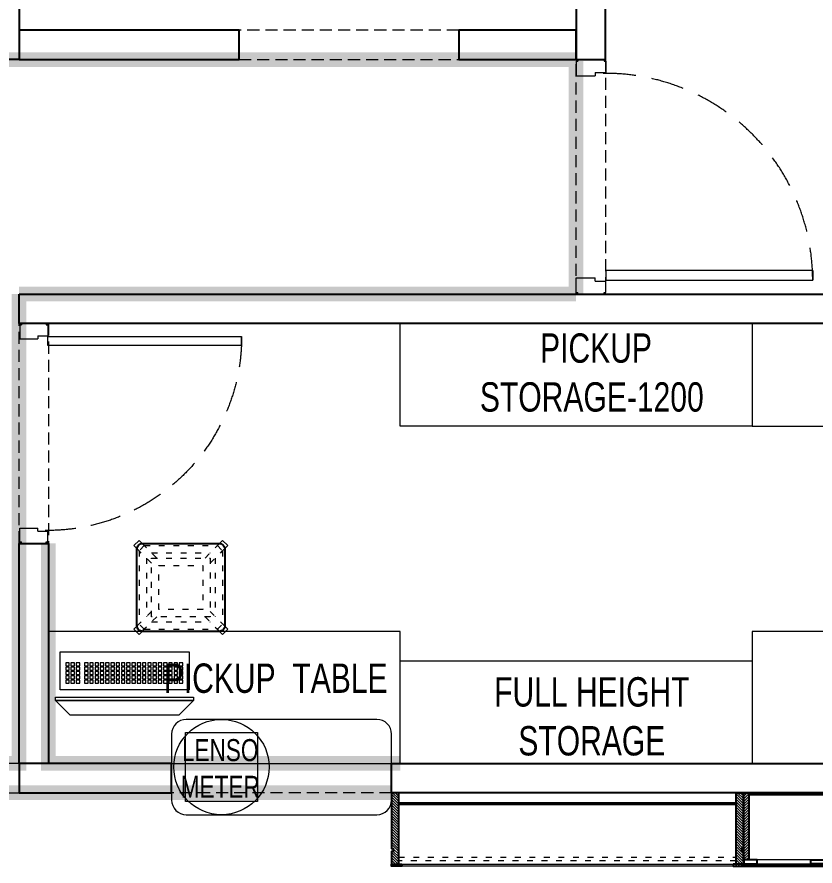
# Model space of a CAD drawing. Header units: feet. Extents: x 2148500 to 2159470, y -6063293 to -6042233.
# Drawn here: x 2154603 to 2157324, y -6052063 to -6049168 of the extents above; entities that cross this region are included whole.
import ezdxf

# ---------------------------------------------------------------- set-up
doc = ezdxf.new("R2010")
doc.units = ezdxf.units.FT
doc.header["$LTSCALE"] = 33
doc.header["$MEASUREMENT"] = 0
for name, pattern in [('a_p6_plan_L18$0$HIDDEN', [0.375, 0.25, -0.125]), ('ACAD_ISO03W100', [30, 12, -18]), ('HIDDEN2', [4.7625, 3.175, -1.5875])]:
    doc.linetypes.add(name, pattern=pattern)
for name, color, linetype, lineweight in [('Door', 2, 'Continuous', 13), ('LENS-CURTAIN', 5, 'a_p6_plan_L18$0$HIDDEN', 9), ('LENS-DOOR', 34, 'Continuous', 20), ('LENS-PARTITION', 21, 'Continuous', 25), ('LENS-TEXT', 31, 'Continuous', 5), ('LK-EQPMT', 3, 'Continuous', 18), ('LK-FF&E WALL', 1, 'Continuous', 9), ('LK-FLUTTED FINISH', 20, 'Continuous', 30), ('LK-IT', 3, 'Continuous', 18), ('LK-TILES FINISH', 251, 'Continuous', 5), ('LN-ELEVATION-1', 81, 'Continuous', 25), ('LN-ELEVATION-2', 103, 'Continuous', 20), ('LN-ELEVATION-3', 125, 'Continuous', 18), ('LN-ELEVATION-4', 145, 'Continuous', 13), ('LN-ELEVATION-5', 167, 'Continuous', 5), ('LN-HATCH', 251, 'Continuous', 0)]:
    doc.layers.add(name, color=color, linetype=linetype, lineweight=lineweight)
doc.layers.add('LAMINATE FINISH', color=80, linetype='Continuous')
doc.styles.add('LK TXT', font='GILC____.TTF', dxfattribs={"height": 100})

# ---------------------------------------------------------------- blocks, each defined once
blk = doc.blocks.new('JJ SH 1200')
at = {"layer": 'LN-HATCH', "ltscale": 0.5}
h = blk.add_hatch(dxfattribs=at)
h.set_pattern_fill('ANSI31', color=256, scale=2)
h.set_pattern_definition([(45, (4097187.331, 1708800.267), (-4.4901280605, 4.4901280605), [])])
h.paths.add_polyline_path([(792.1, 220), (792.1, 30), (786.1, 30), (786.1, 20), (792.1, 20), (792.1, -24), (767.1, -24), (767.1, 220)])
h.paths.add_polyline_path([(-382.9, 180), (767.1, 180), (767.1, 186), (-382.9, 186)])
h.paths.add_polyline_path([(757.1, -24), (757.1, -30), (792.1, -30), (792.1, -24)])
h.paths.add_polyline_path([(-407.9, 220), (-407.9, 30), (-401.9, 30), (-401.9, 20), (-407.9, 20), (-407.9, -24), (-382.9, -24), (-382.9, 220)])
h.paths.add_polyline_path([(-372.9, -24), (-372.9, -30), (-407.9, -30), (-407.9, -24)])
at = {"layer": 'LN-ELEVATION-1', "ltscale": 0.5}
for points in [[(-407.9, 220), (-407.9, 30), (-401.9, 30), (-401.9, 20), (-407.9, 20), (-407.9, -24), (-382.9, -24), (-382.9, 220)], [(792.1, 220), (792.1, 30), (786.1, 30), (786.1, 20), (792.1, 20), (792.1, -24), (767.1, -24), (767.1, 220)], [(-382.9, 180), (767.1, 180), (767.1, 186), (-382.9, 186)], [(-372.9, -24), (-372.9, -30), (-407.9, -30), (-407.9, -24)], [(757.1, -24), (757.1, -30), (792.1, -30), (792.1, -24)]]:
    blk.add_lwpolyline(points, close=True, dxfattribs=at)
at = {"layer": 'LN-ELEVATION-3', "ltscale": 0.5}
for p, q in [((767.1, 220), (-382.9, 220)), ((757.1, -24), (-372.9, -24)), ((-372.9, -30), (757.1, -30))]:
    blk.add_line(p, q, dxfattribs=at)
at = {"layer": 'LN-ELEVATION-4', "linetype": 'ACAD_ISO03W100', "ltscale": 0.05}
blk.add_lwpolyline([(767.1, 0), (-382.9, 0), (-382.9, -12), (767.1, -12)], close=True, dxfattribs=at)
blk = doc.blocks.new('MIRROR')
at = {"layer": 'LN-HATCH', "ltscale": 0.5}
h = blk.add_hatch(dxfattribs=at)
h.set_pattern_fill('ANSI31', color=256, scale=2)
h.set_pattern_definition([(45, (4060433.7416, 1708720.787), (-4.4901280605, 4.4901280605), [])])
h.paths.add_polyline_path([(212.9, 101.3), (230.9, 101.3), (230.9, -127.7), (212.9, -127.7)])
h.paths.add_polyline_path([(230.9, 95.3), (494.9, 95.3), (494.9, 101.3), (230.9, 101.3)])
h.paths.add_polyline_path([(512.9, 101.3), (494.9, 101.3), (494.9, -127.7), (512.9, -127.7)])
at = {"layer": 'Defpoints'}
blk.add_lwpolyline([(512.9, 101.3), (212.9, 101.3), (212.9, -148.7), (512.9, -148.7)], close=True, dxfattribs=at)
at = {"layer": 'LN-ELEVATION-1'}
for points in [[(212.9, 101.3), (230.9, 101.3), (230.9, -127.7), (212.9, -127.7)], [(230.9, 95.3), (494.9, 95.3), (494.9, 101.3), (230.9, 101.3)], [(512.9, 101.3), (494.9, 101.3), (494.9, -127.7), (512.9, -127.7)], [(259.9, -141.7), (259.9, -127.7), (214.9, -127.7), (214.9, -148.7), (223.9, -148.7), (223.9, -147.2), (216.4, -147.2), (216.4, -141.7)], [(442.9, -141.7), (442.9, -127.7), (487.9, -127.7), (487.9, -148.7), (478.9, -148.7), (478.9, -147.2), (486.4, -147.2), (486.4, -141.7)], [(504.9, -148.7), (504.9, -147.2), (509.4, -147.2), (509.4, -129.2), (487.9, -129.2), (487.9, -127.7), (510.9, -127.7), (510.9, -148.7)]]:
    blk.add_lwpolyline(points, close=True, dxfattribs=at)
at = {"layer": 'LN-ELEVATION-2', "color": 4, "lineweight": 0}
blk.add_lwpolyline([(216.4, -141.7), (486.4, -141.7), (486.4, -147.2), (216.4, -147.2)], close=True, dxfattribs=at)
at = {"layer": 'LN-ELEVATION-2'}
blk.add_lwpolyline([(259.9, -141.7), (442.9, -141.7), (442.9, -127.7), (259.9, -127.7)], close=True, dxfattribs=at)
at = {"layer": 'LN-ELEVATION-4', "ltscale": 0.5}
blk.add_line((478.9, -148.7), (223.9, -148.7), dxfattribs=at)
blk = doc.blocks.new('CLENS 600 TYPE 6')
at = {"layer": 'LN-ELEVATION-1', "ltscale": 0.5}
blk.add_lwpolyline([(130, -225), (-130, -225, -0.414214), (-150, -205), (-150, 55, -0.414214), (-130, 75), (130, 75, -0.414214), (150, 55), (150, -205, -0.414214)], format="xyb", close=True, dxfattribs=at)
at = {"layer": 'LN-ELEVATION-3', "linetype": 'ACAD_ISO03W100', "ltscale": 0.05}
for p, q in [((-82.3, 25), (-124.7, 67.4)), ((124.7, 67.4), (-124.7, 67.4)), ((82.3, 25), (124.7, 67.4)), ((-100, 7.3), (-142.4, 49.7)), ((-142.4, -199.7), (-142.4, 49.7)), ((99.7, 42.4), (-99.7, 42.4)), ((100, 7.3), (142.4, 49.7)), ((142.4, -199.7), (142.4, 49.7)), ((-117.4, -174.7), (-117.4, 24.7)), ((117.4, -174.7), (117.4, 24.7)), ((-100, -157.3), (-142.4, -199.7)), ((100, -157.3), (142.4, -199.7)), ((-82.3, -175), (-124.7, -217.4)), ((99.7, -192.4), (-99.7, -192.4)), ((82.3, -175), (124.7, -217.4)), ((124.7, -217.4), (-124.7, -217.4))]:
    blk.add_line(p, q, dxfattribs=at)
for points in [[(-132.2, 74.9), (-124.7, 67.4), (-142.4, 49.7), (-149.9, 57.2)], [(132.2, 74.9), (124.7, 67.4), (142.4, 49.7), (149.9, 57.2)], [(-132.2, -224.9), (-124.7, -217.4), (-142.4, -199.7), (-149.9, -207.2)], [(132.2, -224.9), (124.7, -217.4), (142.4, -199.7), (149.9, -207.2)]]:
    blk.add_lwpolyline(points, dxfattribs=at)
for points in [[(100, -175), (-100, -175), (-100, 25), (100, 25)], [(75, -150), (-75, -150), (-75, 0), (75, 0)]]:
    blk.add_lwpolyline(points, close=True, dxfattribs=at)
at = {"layer": 'LN-ELEVATION-5', "ltscale": 0.5}
for points in [[(-149.9, 57.2), (-160.1, 67.4), (-142.4, 85.1), (-132.2, 74.9)], [(149.9, 57.2), (160.1, 67.4), (142.4, 85.1), (132.2, 74.9)], [(-149.9, -207.2), (-160.1, -217.4), (-142.4, -235.1), (-132.2, -224.9)], [(149.9, -207.2), (160.1, -217.4), (142.4, -235.1), (132.2, -224.9)]]:
    blk.add_lwpolyline(points, dxfattribs=at)
blk = doc.blocks.new('*U27')
at = {"layer": 'LK-EQPMT', "ltscale": 12}
blk.add_lwpolyline([(6, 4.9), (-6, 4.9), (-6, -4.9), (6, -4.9)], close=True, dxfattribs=at)
blk = doc.blocks.new('*U28')
at = {"color": 0, "linetype": 'ByBlock', "lineweight": -2}
for p in [(0, 0), (18, 0), (35.9, 0), (53.9, 0), (71.8, 0), (89.8, 0), (107.8, 0), (125.7, 0), (143.7, 0), (161.6, 0), (179.6, 0), (197.6, 0), (215.5, 0), (233.5, 0), (251.4, 0), (269.4, 0), (287.4, 0), (305.3, 0), (323.3, 0), (0, -14.7), (0, -29.5), (18, -14.7), (18, -29.5), (35.9, -14.7), (35.9, -29.5), (53.9, -14.7), (53.9, -29.5), (71.8, -14.7), (71.8, -29.5), (89.8, -14.7), (89.8, -29.5), (107.8, -14.7), (107.8, -29.5), (125.7, -14.7), (125.7, -29.5), (143.7, -14.7), (143.7, -29.5), (161.6, -14.7), (161.6, -29.5), (179.6, -14.7), (179.6, -29.5), (197.6, -14.7), (197.6, -29.5), (215.5, -14.7), (215.5, -29.5), (233.5, -14.7), (233.5, -29.5), (251.4, -14.7), (251.4, -29.5), (269.4, -14.7), (269.4, -29.5), (287.4, -14.7), (287.4, -29.5), (305.3, -14.7), (305.3, -29.5), (323.3, -14.7), (323.3, -29.5), (0, -44.2), (0, -59), (18, -44.2), (18, -59), (35.9, -44.2), (35.9, -59), (53.9, -44.2), (53.9, -59), (71.8, -44.2), (71.8, -59), (89.8, -44.2), (89.8, -59), (107.8, -44.2), (107.8, -59), (125.7, -44.2), (125.7, -59), (143.7, -44.2), (143.7, -59), (161.6, -44.2), (161.6, -59), (179.6, -44.2), (179.6, -59), (197.6, -44.2), (197.6, -59), (215.5, -44.2), (215.5, -59), (233.5, -44.2), (233.5, -59), (251.4, -44.2), (251.4, -59), (269.4, -44.2), (269.4, -59), (287.4, -44.2), (287.4, -59), (305.3, -44.2), (305.3, -59), (323.3, -44.2), (323.3, -59)]:
    blk.add_blockref('*U27', p, dxfattribs=at)
blk = doc.blocks.new('*U25')
at = {"layer": 'LK-EQPMT', "ltscale": 12}
blk.add_lwpolyline([(6, 4.9), (-6, 4.9), (-6, -4.9), (6, -4.9)], close=True, dxfattribs=at)
blk = doc.blocks.new('*U26')
at = {"color": 0, "linetype": 'ByBlock', "lineweight": -2}
for p in [(0, 0), (18, 0), (35.9, 0), (0, -14.7), (0, -29.5), (18, -14.7), (18, -29.5), (35.9, -14.7), (35.9, -29.5), (0, -44.2), (0, -59), (18, -44.2), (18, -59), (35.9, -44.2), (35.9, -59)]:
    blk.add_blockref('*U25', p, dxfattribs=at)
blk = doc.blocks.new('*U19')
at = {"ltscale": 12}
blk.add_lwpolyline([(8, 0), (8, 129.1), (448, 129.1), (448, 0)], close=True, dxfattribs=at)
for name, p in [('*U28', (35.2, 101.6)), ('*U26', (386.6, 101.6))]:
    blk.add_blockref(name, p)
blk = doc.blocks.new('Pickup table PC')
at = {"layer": 'LN-ELEVATION-2', "ltscale": 0.5}
for points in [[(470, 50), (0, 50), (0, 62), (470, 62)], [(420, 0), (50, 0), (0, 50), (470, 50)]]:
    blk.add_lwpolyline(points, close=True, dxfattribs=at)
blk = doc.blocks.new('*U51')
at = {"layer": 'LENS-DOOR'}
for p, q in [((548121.7, 1779235.3), (548121.7, 1778573.8)), ((548121.7, 1779235.3), (548153, 1779235.3)), ((548153, 1778573.8), (548153, 1779235.3)), ((547447.3, 1778568.6), (547452.5, 1778568.6)), ((547447.3, 1778484.1), (547447.3, 1778568.6)), ((547452.5, 1778573.8), (547488.9, 1778573.8)), ((547452.5, 1778568.6), (547452.5, 1778573.8)), ((547488.9, 1778539.9), (547488.9, 1778573.8)), ((548121.7, 1778573.8), (548153, 1778573.8)), ((548192.1, 1778573.8), (548155.6, 1778573.8)), ((548155.6, 1778539.9), (548155.6, 1778573.8)), ((548192.1, 1778568.6), (548192.1, 1778573.8)), ((548197.3, 1778568.6), (548192.1, 1778568.6)), ((548197.3, 1778484.1), (548197.3, 1778568.6)), ((547488.9, 1778539.9), (547499.3, 1778539.9)), ((547499.3, 1778478.9), (547499.3, 1778539.9)), ((548145.2, 1778478.9), (548145.2, 1778539.9)), ((548155.6, 1778539.9), (548145.2, 1778539.9)), ((547447.3, 1778484.1), (547452.5, 1778484.1)), ((547452.5, 1778478.9), (547452.5, 1778484.1)), ((548192.1, 1778478.9), (548192.1, 1778484.1)), ((548197.3, 1778484.1), (548192.1, 1778484.1)), ((547452.5, 1778478.9), (547499.3, 1778478.9)), ((548192.1, 1778478.9), (548145.2, 1778478.9))]:
    blk.add_line(p, q, dxfattribs=at)
at = {"layer": 'LENS-DOOR', "color": 7, "linetype": 'HIDDEN2'}
blk.add_ellipse((548153, 1778573.8), major_axis=(-661.5, 0), ratio=1, start_param=-1.570791, end_param=0.051209, dxfattribs=at)

msp = doc.modelspace()

# ---------------------------------------------------------------- linework, layer by layer
at = {"layer": 'LAMINATE FINISH', "color": 85, "linetype": 'ACAD_ISO03W100', "ltscale": 0.05, "const_width": 50}
for points in [[(2156509.2, -6049318.5), (2156509.2, -6050112.9)], [(2154609.8, -6050112.9), (2154609.8, -6050962.9)]]:
    msp.add_lwpolyline(points, dxfattribs=at)
at = {"layer": 'LENS-CURTAIN', "ltscale": 5}
for points in [[(2155359.8, -6049312.9), (2156109.8, -6049312.9), (2156109.8, -6049212.9), (2155359.8, -6049212.9)], [(2156509.8, -6049312.9), (2156609.8, -6049312.9), (2156609.8, -6050112.9), (2156509.8, -6050112.9)], [(2154709.8, -6050962.9), (2154609.8, -6050962.9), (2154609.8, -6050212.9), (2154709.8, -6050212.9)], [(2153709.8, -6051812.9), (2154609.8, -6051812.9), (2154609.8, -6051712.9), (2153709.8, -6051712.9)], [(2155129.8, -6051712.9), (2155879.8, -6051712.9), (2155879.8, -6051812.9), (2155129.8, -6051812.9)]]:
    msp.add_lwpolyline(points, close=True, dxfattribs=at)
at = {"layer": 'LENS-PARTITION'}
for points in [[(2154609.8, -6049312.9), (2154509.8, -6049312.9), (2154509.8, -6047712.9), (2154609.8, -6047712.9)], [(2156509.8, -6049312.9), (2156609.8, -6049312.9), (2156609.8, -6047712.9), (2156509.8, -6047712.9)], [(2154609.8, -6049312.9), (2155359.8, -6049312.9), (2155359.8, -6049212.9), (2154609.8, -6049212.9)], [(2156509.8, -6049212.9), (2156109.8, -6049212.9), (2156109.8, -6049312.9), (2156509.8, -6049312.9)], [(2154609.8, -6050112.9), (2157479.8, -6050112.9), (2157479.8, -6050212.9), (2154609.8, -6050212.9)], [(2154609.8, -6050962.9), (2154709.8, -6050962.9), (2154709.8, -6051712.9), (2154609.8, -6051712.9)], [(2155129.8, -6051712.9), (2154609.8, -6051712.9), (2154609.8, -6051812.9), (2155129.8, -6051812.9)], [(2155879.8, -6051712.9), (2158829.8, -6051712.9), (2158829.8, -6051812.9), (2155879.8, -6051812.9)]]:
    msp.add_lwpolyline(points, close=True, dxfattribs=at)
at = {"layer": 'LK-EQPMT'}
msp.add_lwpolyline([(2155176.9, -6051842.9), (2155176.9, -6051607.9), (2155422.9, -6051607.9), (2155422.9, -6051842.9)], close=True, dxfattribs=at)
at = {"layer": 'LK-FF&E WALL'}
for points in [[(2155909.8, -6050562.9), (2155909.8, -6050212.9), (2157109.8, -6050212.9), (2157109.8, -6050562.9)], [(2158309.8, -6050562.9), (2158309.8, -6050212.9), (2157109.8, -6050212.9), (2157109.8, -6050562.9)], [(2154709.8, -6051712.9), (2155909.8, -6051712.9), (2155909.8, -6051262.9), (2154709.8, -6051262.9)], [(2157109.8, -6051712.9), (2158408.8, -6051712.9), (2158408.8, -6051262.9), (2157109.8, -6051262.9)], [(2155909.8, -6051712.9), (2155909.8, -6051362.9), (2157109.8, -6051362.9), (2157109.8, -6051712.9)]]:
    msp.add_lwpolyline(points, close=True, dxfattribs=at)
msp.add_lwpolyline([(2155879.8, -6051837.9), (2155879.8, -6051612.9, 0.414214), (2155829.8, -6051562.9), (2155179.8, -6051562.9, 0.414214), (2155129.8, -6051612.9), (2155129.8, -6051837.9, 0.414214), (2155179.8, -6051887.9), (2155829.8, -6051887.9, 0.414214)], format="xyb", close=True, dxfattribs=at)
msp.add_circle((2155299.9, -6051725.4), 162.5, dxfattribs=at)
at = {"layer": 'LK-FLUTTED FINISH', "linetype": 'ACAD_ISO03W100', "ltscale": 0.05, "const_width": 50}
msp.add_lwpolyline([(2155879.8, -6051812.9), (2151709.8, -6051812.9)], dxfattribs=at)
at = {"layer": 'LK-TILES FINISH', "color": 212, "linetype": 'ACAD_ISO03W100', "ltscale": 0.05, "const_width": 50}
for points in [[(2156509.2, -6049312.9), (2153709.8, -6049312.9), (2153709.8, -6051712.9), (2154609.8, -6051712.9), (2154609.8, -6050962.9)], [(2154609.8, -6050112.9), (2156509.2, -6050112.9)], [(2155909.8, -6051712.9), (2154709.8, -6051712.9), (2154709.8, -6050962.9)]]:
    msp.add_lwpolyline(points, dxfattribs=at)

# ---------------------------------------------------------------- block references
at = {"layer": 'Door', "xscale": 1.066666666666749, "yscale": 1.066666666666749, "zscale": 1.066666666666749, "rotation": 270}
msp.add_blockref('*U51', (259465, -5465369.2), dxfattribs=at)
at = {"layer": 'Door', "xscale": -1, "rotation": 270}
msp.add_blockref('*U51', (376133.4, -6598410.2), dxfattribs=at)
at = {"layer": 'LK-FF&E WALL', "rotation": 180}
msp.add_blockref('CLENS 600 TYPE 6', (2155161.5, -6051187.9), dxfattribs=at)
at = {"layer": 'LK-FF&E WALL', "xscale": -1}
msp.add_blockref('JJ SH 1200', (2156671.8, -6052032.9), dxfattribs=at)
at = {"layer": 'LK-FF&E WALL'}
msp.add_blockref('MIRROR', (2156866.8, -6051914.2), dxfattribs=at)
at = {"layer": 'LK-IT', "ltscale": 0.5, "rotation": 180}
msp.add_blockref('*U19', (2155197.3, -6051332.6), dxfattribs=at)
at = {"layer": 'LK-IT'}
msp.add_blockref('Pickup table PC', (2154734.3, -6051548.8), dxfattribs=at)

# ---------------------------------------------------------------- texts
at = {"layer": 'LENS-TEXT', "color": 0, "linetype": 'Continuous', "ltscale": 3, "attachment_point": 5, "style": 'LK TXT'}
for s, width, gutter_width, insert, char_height in [(' PICKUP STORAGE-1200', 1099.487, 1, (2156562.8, -6050380.8), 100), ('PICKUP  TABLE  ', 783.964, 1, (2155484.7, -6051423.1), 100), ('FULL HEIGHT STORAGE ', 1099.487, 1, (2156562.8, -6051553.2), 100), ('LENSO\\PMETER', 353.056, 0.5, (2155295.6, -6051730.2), 75)]:
    msp.add_mtext_dynamic_manual_height_columns(s, width=width, gutter_width=gutter_width, heights=[0], dxfattribs=dict(at, insert=insert, char_height=char_height))

doc.saveas('drawing.dxf')
